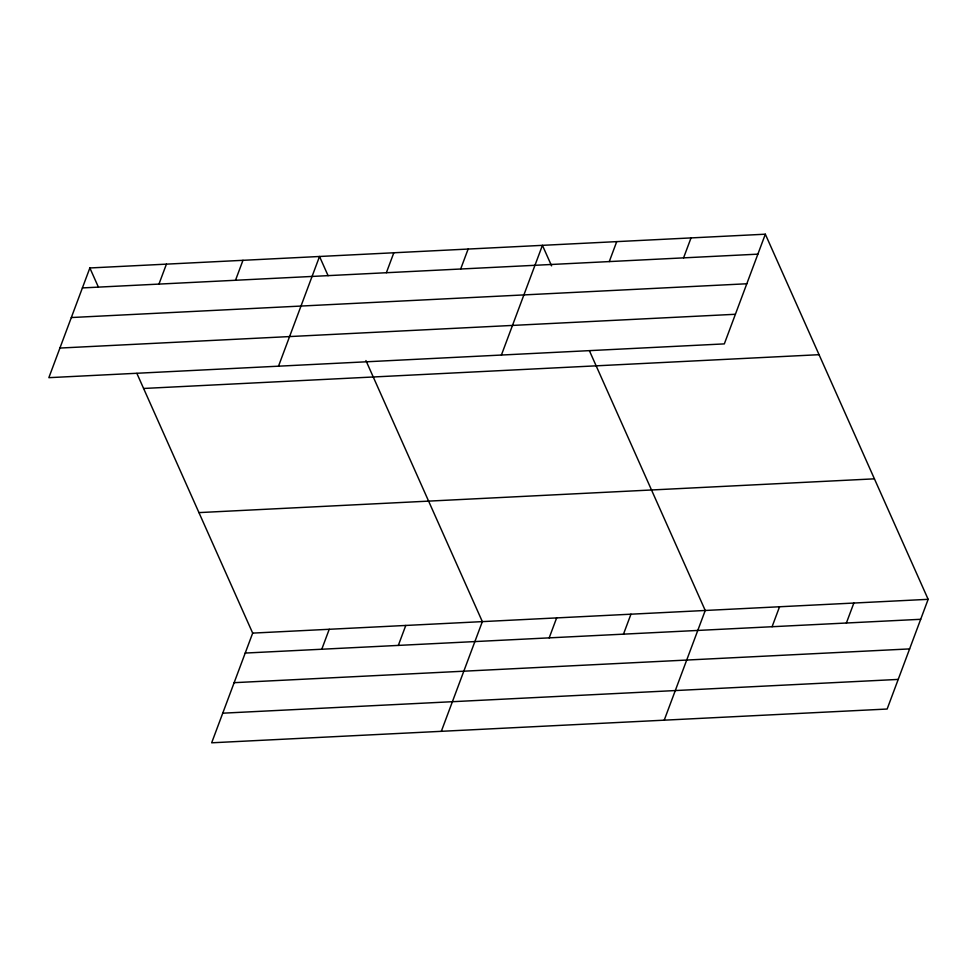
<?xml version="1.0" encoding="UTF-8"?>
<svg xmlns="http://www.w3.org/2000/svg" width="977" height="977" viewBox="0 0 977 977"><rect width="100%" height="100%" fill="white"/><g stroke="black" fill="none" stroke-linecap="round" stroke-linejoin="round"><path stroke-width="1.47" d="M89.86 267.967L48.85 377.672L724.323 343.892L765.333 234.199L89.86 267.967L98.408 287.14M158.958 284.099L166.42 264.144M235.506 280.277L242.968 260.309M278.506 366.18L319.528 256.487L328.077 275.661M386.367 272.73L393.829 252.774M136.878 373.397L252.677 633.108L211.667 742.801L887.14 709.033L928.15 599.328L765.333 234.199M460.668 269.017L468.13 249.062M321.775 649.241L329.237 629.273M501.409 355.042L542.43 245.337L551.59 265.878M398.323 645.406L405.785 625.451M609.269 261.592L616.731 241.624M441.323 731.321L482.345 621.628L365.923 360.55M683.57 257.867L691.032 237.912M549.184 637.871L556.646 617.904M623.485 634.158L630.947 614.191M664.226 720.171L705.247 610.478L589.436 350.78M772.086 626.721L779.548 606.766M846.387 623.008L853.849 603.053M82.398 287.922L757.871 254.154M71.333 317.537L746.794 283.77M59.927 348.056L735.388 314.276M143.595 388.467L819.068 354.688M198.954 512.607L874.415 478.84M252.677 633.108L928.15 599.328M245.215 653.063L920.688 619.296M234.15 682.679L909.611 648.911M222.744 713.186L898.205 679.418"/></g></svg>
